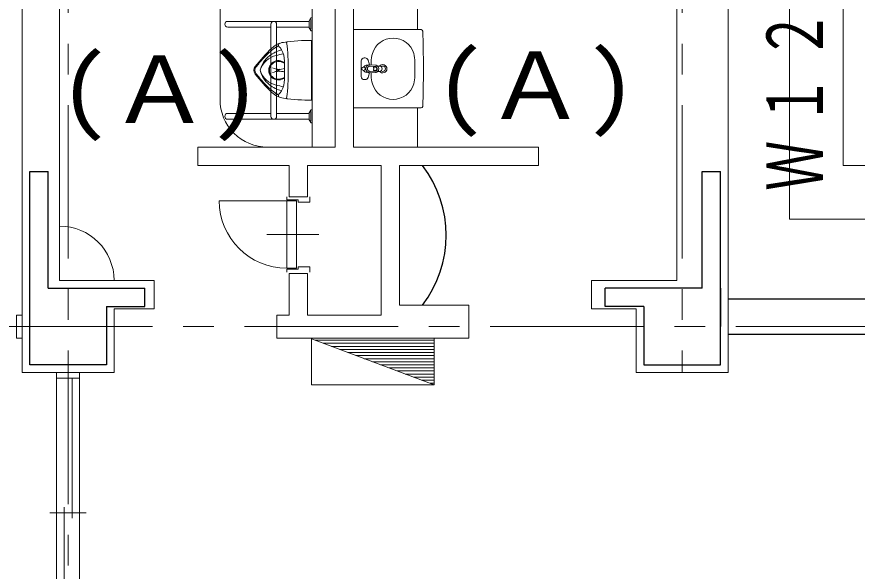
# Model space of a CAD drawing. Units: millimetres at full size, sheet at 1:200; details may follow other scales. Extents: x -55340 to 55340, y -38040 to 38040.
# Drawn here: x -36308 to -30833, y 23740 to 27352 of the extents above; entities that cross this region are included whole.
import ezdxf
from ezdxf.enums import TextEntityAlignment as Align

# ---------------------------------------------------------------- set-up
doc = ezdxf.new("R2010")
doc.units = ezdxf.units.MM
doc.header["$LTSCALE"] = 200
doc.linetypes.add('CHAIN1', pattern=[8, 5, -1, 1, -1])
for name, color, linetype, lineweight in [('0-0_補助線', 4, 'Continuous', 9), ('0-1_通り芯', 3, 'Continuous', 18), ('0-2_躯体', 3, 'Continuous', 18), ('0-5_建具(ｻｯｼ)', 3, 'Continuous', 18), ('0-B_文字', 2, 'Continuous', 9), ('2-2_躯体', 2, 'Continuous', 25), ('2-D_予備', 2, 'Continuous', 25), ('3-A_寸法', 2, 'Continuous', 25)]:
    doc.layers.add(name, color=color, linetype=linetype, lineweight=lineweight)
doc.layers.add('2-3_外壁', color=2, linetype='Continuous')
doc.styles.add('ＭＳ ゴシック', font='')
doc.styles.get('ＭＳ ゴシック').set_extended_font_data('MS Gothic')

msp = doc.modelspace()

# ---------------------------------------------------------------- linework, layer by layer
at = {"layer": '0-0_補助線'}
for p, q in [((-30923.6, 26383.7), (-30923.6, 32383.7)), ((-31273.6, 26033.7), (-31273.6, 32033.7)), ((-34383.5, 26503.7), (-34383.5, 29103.7)), ((-34983.6, 28793.7), (-34983.6, 26813.7)), ((-33697.5, 27268.7), (-33697.5, 27508.7)), ((-34933.6, 27322.7), (-34403.6, 27322.7)), ((-34403.6, 27325.6), (-34403.6, 27281.7)), ((-34403.3, 27326.6), (-34392.9, 27344.7)), ((-34392.1, 27335.6), (-34392.1, 27271.7)), ((-34383.5, 27346.2), (-34390.3, 27346.2)), ((-34933.6, 27284.7), (-34652.6, 27284.7)), ((-34652.6, 27303.7), (-34652.6, 26703.7)), ((-34614.6, 27303.7), (-34614.6, 26703.7)), ((-34614.6, 27284.7), (-34403.6, 27284.7)), ((-34403.3, 27280.7), (-34392.9, 27262.7)), ((-33673.2, 27268.7), (-34113.6, 27268.7)), ((-34383.5, 27261.2), (-34390.3, 27261.2)), ((-34387.6, 26808.7), (-34387.6, 27198.7)), ((-34563.6, 27049.5), (-34580.5, 27056.9)), ((-34563.6, 27055.1), (-34578.9, 27061.7)), ((-34563.6, 26943.7), (-34563.6, 27063.4)), ((-34063.6, 26962.7), (-34063.6, 27064.7)), ((-34043.6, 27084.7), (-34038.4, 27084.7)), ((-33998.4, 27058.3), (-33998.5, 27039.2)), ((-34596.5, 27010.7), (-34610.6, 26996.6)), ((-34596.5, 26996.6), (-34610.6, 27010.7)), ((-34020.9, 27036.2), (-34026.7, 27036.2)), ((-33971.2, 27037.6), (-34006.8, 27039.6)), ((-33972.3, 27029.1), (-34006.2, 27030.7)), ((-33972.7, 26998.2), (-34006.2, 26996.7)), ((-33983.2, 27020.4), (-33983.4, 27021.2)), ((-33983.4, 27006.1), (-33983.2, 27007)), ((-33970.5, 27024.6), (-33980.4, 27025.1)), ((-33970.8, 27002.7), (-33980.4, 27002.3)), ((-33972.7, 26998.2), (-33972.3, 26998.2)), ((-33970.8, 27002.7), (-33970.5, 27002.8)), ((-33969.6, 27037.5), (-33970.4, 27037.6)), ((-33968.6, 27028.3), (-33969.5, 27028.6)), ((-33966.6, 27036.9), (-33967.4, 27037.1)), ((-33956.6, 27031), (-33944.3, 27030.7)), ((-33956.6, 26996.4), (-33944.3, 26996.7)), ((-33658.6, 27023.9), (-33658.6, 27003.5)), ((-34563.6, 26957.8), (-34580.5, 26950.5)), ((-34563.6, 26952.2), (-34578.9, 26945.7)), ((-34043.6, 26942.7), (-34038.4, 26942.7)), ((-34026.7, 26991.2), (-34020.9, 26991.2)), ((-33970.4, 26989.8), (-34006.8, 26987.7)), ((-33998.5, 26988.2), (-33998.4, 26969.1)), ((-34933.6, 26722.7), (-34652.6, 26722.7)), ((-34614.6, 26722.7), (-34403.6, 26722.7)), ((-34403.6, 26725.6), (-34403.6, 26681.7)), ((-34403.3, 26726.6), (-34392.9, 26744.7)), ((-34392.1, 26735.6), (-34392.1, 26671.7)), ((-34383.5, 26746.2), (-34390.3, 26746.2)), ((-33673.2, 26758.7), (-34113.6, 26758.7)), ((-33697.5, 26503.7), (-33697.5, 26758.7)), ((-34933.6, 26684.7), (-34403.6, 26684.7)), ((-34403.3, 26680.7), (-34392.9, 26662.7)), ((-34383.5, 26661.2), (-34390.3, 26661.2)), ((-34548.6, 26153.7), (-34988.6, 26153.7))]:
    msp.add_line(p, q, dxfattribs=at)
at = {"layer": '0-0_補助線', "color": 3, "lineweight": 18}
for p, q in [((-34113.6, 29023.7), (-34113.6, 26503.7)), ((-36273.6, 27473.7), (-36273.6, 25633.7)), ((-36028.6, 27473.7), (-36028.6, 25633.7)), ((-32008.6, 27473.7), (-32008.6, 25633.7)), ((-31673.6, 27473.7), (-31673.6, 25633.7)), ((-35128.6, 26503.7), (-34233.6, 26503.7)), ((-35128.6, 26383.7), (-35128.6, 26503.7)), ((-34113.6, 26503.7), (-32908.6, 26503.7)), ((-35128.6, 26383.7), (-34533.6, 26383.7)), ((-34533.6, 26178.7), (-34533.6, 26383.7)), ((-33933.6, 25408.7), (-33933.6, 26383.7)), ((-34548.6, 26153.7), (-34484.3, 26153.7)), ((-34548.6, 26153.7), (-34548.6, 25713.7)), ((-34484.3, 26153.7), (-34484.3, 25713.7)), ((-34679.7, 25933.7), (-34340.2, 25933.7)), ((-34548.6, 25713.7), (-34484.3, 25713.7)), ((-34548.6, 25708.7), (-34473.6, 25708.7)), ((-34548.6, 25688.7), (-34548.6, 25708.7)), ((-34533.6, 25678.7), (-34413.6, 25678.7)), ((-34533.6, 25678.7), (-34533.6, 25408.7)), ((-34473.6, 25723.7), (-34398.6, 25723.7)), ((-34473.6, 25708.7), (-34473.6, 25723.7)), ((-34413.6, 25678.7), (-34413.6, 25408.7)), ((-34398.6, 25723.7), (-34398.6, 25688.7)), ((-36273.6, 25633.7), (-36273.6, 25033.7)), ((-35673.6, 25633.7), (-36028.6, 25633.7)), ((-35413.6, 25633.7), (-36028.6, 25633.7)), ((-35413.6, 25633.7), (-35413.6, 25448.7)), ((-31673.6, 25633.7), (-31673.6, 25033.7)), ((-33813.6, 25473.7), (-33363.6, 25473.7)), ((-33363.6, 25473.7), (-33363.6, 25258.7)), ((-34613.6, 25408.7), (-34533.6, 25408.7)), ((-34413.6, 25408.7), (-33933.6, 25408.7)), ((-32563.6, 25448.7), (-32273.5, 25448.7)), ((-32273.5, 25033.7), (-32273.5, 25448.7)), ((-36308.6, 25258.7), (-36273.6, 25258.7)), ((-35673.6, 25033.7), (-36273.6, 25033.7)), ((-35898.6, 24998.7), (-35898.6, 25033.7)), ((-31673.6, 25033.7), (-32273.5, 25033.7)), ((-35947.8, 24086.2), (-35947.8, 24998.7)), ((-35999.3, 23243.7), (-35999.3, 24156.2)), ((-35855.7, 24121.2), (-36091.4, 24121.2))]:
    msp.add_line(p, q, dxfattribs=at)
at = {"layer": '0-0_補助線'}
for points in [[(-30923.6, 26383.7), (-20773.6, 26383.7), (-20773.6, 33483.7), (-10173.6, 33483.7), (-10173.6, 26883.7), (-3573.6, 26883.7), (-3573.6, 28971.6), (-23.6, 28971.6), (-23.6, 33383.7)], [(-31273.6, 26033.7), (-20423.6, 26033.7), (-20423.6, 33133.7), (-10523.6, 33133.7), (-10523.6, 26533.7), (-3223.6, 26533.7), (-3223.6, 28621.6), (326.4, 28621.6), (326.4, 33033.7)], [(-33713.7, 26969.1), (-33713.6, 27013.7), (-33713.7, 27058.3)]]:
    msp.add_lwpolyline(points, dxfattribs=at)
at = {"layer": '0-0_補助線', "color": 3, "lineweight": 18}
for points in [[(-33783.6, 29143.7), (-34233.6, 29143.7), (-34233.6, 26503.7)], [(-33813.6, 25473.7), (-33813.6, 26383.7), (-32908.6, 26383.7), (-32908.6, 26503.7)], [(-34533.6, 26178.7), (-34413.6, 26178.7), (-34413.6, 26383.7), (-33933.6, 26383.7)], [(-34548.6, 26178.7), (-34548.6, 26158.7), (-34473.6, 26158.7), (-34473.6, 26143.7), (-34398.6, 26143.7), (-34398.6, 26178.7)], [(-32563.6, 25448.7), (-32563.6, 25633.7), (-32008.6, 25633.7)], [(-36308.6, 25258.7), (-36308.6, 25408.7), (-36273.6, 25408.7)], [(-35673.6, 25033.7), (-35673.6, 25448.7), (-35413.6, 25448.7)], [(-34613.6, 25408.7), (-34613.6, 25258.7), (-33363.6, 25258.7)], [(-35898.6, 24998.7), (-36048.6, 24998.7), (-36048.6, 25033.7)]]:
    msp.add_lwpolyline(points, dxfattribs=at)
at = {"layer": '0-0_補助線'}
msp.add_circle((-34048.9, 27013.7), 11, dxfattribs=at)
for centre, radius, start, end in [((-34933.6, 27303.7), 19, 90.0006, 270), ((-34633.6, 27303.7), 19, 0, 180), ((-34401.6, 27325.6), 2, 150.1123, 180.0028), ((-34390.3, 27343.2), 3, 90, 150.1123), ((-34401.6, 27281.7), 2, 180.0057, 209.8958), ((-33673.2, 27258.7), 10, 2.2583, 90), ((-34390.3, 27264.2), 3, 209.8981, 270), ((-33856.1, 27073.7), 140, 16.0297, 163.9703), ((-39658.5, 27023.9), 6000, 0, 2.24638), ((-34549.3, 27047.3), 140, 98.2143, 133.9471), ((-34549.3, 27047.3), 128, 114.6385, 126.3603), ((-34591.6, 27168.1), 12, 109.2765, 225.5705), ((-34670, 27088.2), 100, 29.327, 45.5688), ((-34390.8, 25948.7), 1250, 89.6711, 98.2143), ((-34554.3, 27182.9), 5, 6.7781, 97.5605), ((-34545.6, 27185), 4, 97.1357, 186.894), ((-36038.6, 27003.7), 1500, 353.0738, 6.9262), ((-33813.7, 26284.1), 1200, 133.9466, 141.6615), ((-34328.8, 26747.7), 500, 126.3591, 138.0108), ((-34525.8, 26924.2), 220, 104.9687, 127.9221), ((-34833.4, 28076.9), 1000, 282.453, 285.1825), ((-34713.6, 27063.7), 150, 0, 29.3263), ((-33798.4, 27057.1), 200, 163.9703, 179.6617), ((-33913.7, 27057.1), 200, 0.3383, 16.0296), ((-33813.7, 26284.1), 1193, 138.011, 141.6615), ((-34587.6, 26963.7), 140, 102.4528, 163.3986), ((-34556.5, 26963.7), 170, 127.922, 166.3911), ((-34603.6, 27003.7), 63, 66.9967, 293.0028), ((-34603.6, 27003.7), 58, 66.52, 293.4803), ((-34043.6, 27064.7), 20, 90, 180), ((-34038.4, 27064.7), 20, 16.1056, 90), ((-34494.8, 26915.8), 500, 14.3319, 17.9885), ((-34723.6, 27003.7), 40, 141.6614, 218.3397), ((-34723.6, 27003.7), 33, 141.6618, 218.3396), ((-34587.6, 27043.7), 140, 196.6015, 257.5472), ((-34556.5, 27043.7), 170, 193.609, 232.0782), ((-34597.9, 27111.7), 102.3, 245.158, 289.6494), ((-34597.9, 26895.6), 102.3, 70.3496, 114.843), ((-34028.4, 27013.8), 22.4, 94.3105, 151.1177), ((-34028.4, 27013.5), 22.4, 208.8823, 265.6895), ((-34006.8, 27013.7), 26.7, 170.2754, 175.1456), ((-34006.7, 27013.7), 26.7, 175.1347, 179.9967), ((-34006.7, 27013.7), 26.7, 180.0033, 184.8653), ((-34006.8, 27013.7), 26.7, 184.8543, 189.7245), ((-34006.8, 27013.7), 26.7, 165.3987, 170.2688), ((-34006.8, 27013.7), 26.7, 189.7312, 194.6012), ((-34007, 27013.7), 26.5, 160.516, 165.4098), ((-34007, 27013.6), 26.5, 194.5902, 199.4839), ((-34007, 27013.7), 26.5, 155.6158, 160.5093), ((-34007, 27013.6), 26.5, 199.4907, 204.3842), ((-34007.2, 27013.8), 26.2, 150.6968, 155.627), ((-34007.2, 27013.5), 26.2, 204.3729, 209.3032), ((-34007.2, 27013.8), 26.2, 145.7599, 150.6899), ((-34007.2, 27013.5), 26.2, 209.3101, 214.2401), ((-34007.5, 27014), 25.8, 140.7956, 145.7714), ((-34007.5, 27013.3), 25.8, 214.2286, 219.2044), ((-34026.7, 27038.2), 2, 180, 270), ((-34007.5, 27014), 25.8, 135.813, 140.7885), ((-34007.5, 27013.3), 25.8, 219.2115, 224.187), ((-34007.8, 27014.3), 25.4, 130.7996, 135.8249), ((-34007.8, 27013), 25.4, 224.1751, 229.2004), ((-34007.8, 27014.3), 25.5, 125.7674, 130.7923), ((-34007.8, 27013), 25.5, 229.2077, 234.2326), ((-34006.1, 27013.7), 17.4, 170.2664, 175.141), ((-34006, 27013.7), 17.5, 175.13, 179.9967), ((-34006, 27013.7), 17.5, 180.0033, 184.87), ((-34006.1, 27013.7), 17.4, 184.859, 189.7336), ((-34006.1, 27013.7), 17.4, 165.3852, 170.2597), ((-34006.1, 27013.7), 17.4, 189.7402, 194.6147), ((-34006.2, 27013.7), 17.3, 160.4989, 165.3963), ((-34006.2, 27013.6), 17.3, 194.6037, 199.5011), ((-34008, 27014.6), 25.1, 120.707, 125.7797), ((-34008, 27012.7), 25.1, 234.2203, 239.293), ((-34006.2, 27013.7), 17.3, 155.595, 160.4922), ((-34006.2, 27013.6), 17.3, 199.5078, 204.405), ((-34006.4, 27013.8), 17.1, 150.6735, 155.6062), ((-34006.4, 27013.6), 17.1, 204.3937, 209.3265), ((-34006.4, 27013.8), 17.1, 145.7341, 150.6666), ((-34006.4, 27013.6), 17.1, 209.3334, 214.2659), ((-34008, 27014.6), 25.1, 115.6272, 120.6995), ((-34006.5, 27013.9), 16.9, 140.7689, 145.7457), ((-34006.5, 27013.4), 16.9, 214.2543, 219.2311), ((-34006.5, 27013.9), 16.9, 135.7853, 140.7618), ((-34006.5, 27013.4), 16.9, 219.2382, 224.2146), ((-34008.1, 27014.9), 24.8, 110.5278, 115.6397), ((-34006.7, 27014.1), 16.6, 130.7726, 135.7972), ((-34006.7, 27013.3), 16.6, 224.2028, 229.2274), ((-34006.7, 27014.1), 16.7, 125.7411, 130.7654), ((-34006.7, 27013.3), 16.7, 229.2346, 234.2588), ((-34008.1, 27014.9), 24.8, 105.4085, 110.5201), ((-34006.8, 27014.3), 16.4, 120.683, 125.7534), ((-34006.8, 27013.1), 16.4, 234.2466, 239.3169), ((-34006.8, 27014.3), 16.4, 115.6056, 120.6756), ((-34006.8, 27013.1), 16.4, 239.3244, 244.3944), ((-34008.2, 27015), 24.6, 100.2834, 105.4213), ((-34006.9, 27014.4), 16.2, 110.5099, 115.6181), ((-34006.9, 27012.9), 16.2, 244.3819, 249.4901), ((-34008.2, 27015), 24.6, 95.1379, 100.2756), ((-34006.9, 27014.4), 16.2, 105.3943, 110.5023), ((-34006.9, 27012.9), 16.2, 249.4977, 254.6057), ((-34006.9, 27014.5), 16.1, 100.2738, 105.4071), ((-34006.9, 27012.8), 16.1, 254.5929, 259.7262), ((-34008.2, 27015.1), 24.6, 90.9781, 95.0578), ((-34006.9, 27014.5), 16.1, 91.2991, 100.2661), ((-34006.9, 27012.8), 16.1, 259.7339, 268.7009), ((-34008.2, 27015.2), 24.5, 86.7948, 90.9739), ((-34006.9, 27014.6), 16.1, 87.441, 91.2959), ((-34006.9, 27012.7), 16.1, 268.7041, 272.559), ((-33980.5, 27022.1), 3, 87.4369, 195.8879), ((-33980.5, 27005.3), 3, 164.1885, 272.5631), ((-34025.9, 27008.7), 44.2, 14.2036, 15.2972), ((-34021.3, 27017.5), 39.5, 344.6369, 345.8622), ((-34004.5, 27014.1), 22.2, 12.0262, 14.2036), ((-34005.9, 27013.6), 23.6, 345.8622, 347.9079), ((-34001.6, 27012.7), 19.2, 347.9079, 350.424), ((-34002.6, 27014.5), 20.3, 9.6419, 12.0262), ((-34005.7, 27014), 23.4, 7.5709, 9.6419), ((-34007.2, 27013.6), 25, 350.424, 352.3632), ((-34008, 27013.7), 25.7, 3.804, 7.5709), ((-34012.6, 27014.1), 30.4, 354.4297, 356.0269), ((-34005.7, 27013.4), 23.5, 352.3632, 354.4297), ((-34007.9, 27013.7), 25.7, 358.1405, 3.804), ((-34005.2, 27013.6), 22.9, 356.0269, 358.1405), ((-33974.3, 27006.4), 22.8, 83.836, 85.016), ((-33973.9, 27017.7), 19.5, 274.8848, 276.2632), ((-33973, 27018.4), 10.8, 81.3353, 83.836), ((-33973.1, 27009.9), 11.7, 276.2632, 278.5655), ((-33972.9, 27018.9), 10.2, 78.6976, 81.3353), ((-33972.8, 27007.8), 9.53, 278.5655, 281.4016), ((-33973.2, 27010.7), 27.1, 84.0197, 85.6447), ((-33973.1, 27017.8), 11.4, 76.3214, 78.6976), ((-33973.3, 27010.6), 12.4, 281.4016, 283.5794), ((-33972.8, 27006.7), 18, 81.4124, 82.5374), ((-33973.2, 27009.9), 11.7, 283.5794, 285.8982), ((-33971.8, 27022.1), 6.84, 70.2596, 78.204), ((-33972.4, 27018), 15.4, 277.3686, 278.6816), ((-33971.4, 27016.1), 8.5, 79.0316, 81.4124), ((-33971.5, 27011.9), 9.23, 278.6816, 280.8743), ((-33973.8, 27012.2), 14.2, 285.8982, 289.7429), ((-33971.3, 27016.5), 8.08, 76.5201, 79.0316), ((-33971.2, 27010.2), 7.52, 280.8743, 283.5739), ((-33971, 27024.4), 13.1, 80.5819, 83.9282), ((-33971.5, 27015.7), 8.96, 74.2531, 76.5201), ((-33971.7, 27012.4), 9.77, 283.5739, 285.6528), ((-33970.7, 27018.2), 6.3, 69.0232, 75.4898), ((-33971.6, 27011.9), 9.17, 285.6528, 287.8682), ((-33973.3, 27010.7), 12.5, 289.7429, 300.7234), ((-33973.8, 27007.4), 30.4, 79.1318, 80.5819), ((-33972.1, 27013.7), 11.1, 287.8682, 291.549), ((-33971.3, 27020.8), 7.97, 59.5978, 69.9329), ((-33978.4, 26998), 27.9, 67.5636, 69.0232), ((-33970.7, 27023.9), 13.6, 75.8952, 79.1318), ((-33971.7, 27012.5), 9.81, 291.549, 306.1769), ((-33970.8, 27016.5), 7.98, 54.6962, 67.5636), ((-33980.6, 27005.1), 26.2, 55.3568, 59.5978), ((-33974.3, 27012.4), 14.5, 300.7234, 308.4251), ((-33971.4, 27019.2), 18.4, 70.1018, 74.9158), ((-33972.8, 27013.7), 11.4, 345.9724, 54.6962), ((-33972.3, 27013.4), 10.9, 306.1769, 317.5582), ((-33971, 27018.9), 9.42, 43.3781, 55.3568), ((-33973.7, 27011.6), 13.5, 308.4251, 316.8075), ((-33973.5, 27013.3), 24.6, 62.9053, 70.1018), ((-33972.3, 27011.4), 21.7, 289.3001, 305.7039), ((-33972.1, 27013.2), 10.6, 317.5582, 331.4892), ((-33976.6, 27013.6), 17.1, 348.0668, 43.3781), ((-33975.5, 27013.3), 15.9, 316.8075, 324.02), ((-33973.1, 27013.8), 11.8, 331.4892, 345.9724), ((-33974.5, 27012.6), 14.7, 324.02, 331.9367), ((-33972.2, 27015.9), 21.6, 44.2703, 62.9053), ((-33976.8, 27013.8), 17.4, 331.9367, 338.7164), ((-33975.5, 27013.3), 16, 338.7164, 348.0668), ((-33973.6, 27013.2), 23.9, 305.7039, 318.8542), ((-33974.5, 27013.7), 24.8, 352.4789, 44.077), ((-33973.2, 27012.8), 23.3, 318.8542, 334.4745), ((-33975.2, 27013.8), 25.6, 334.4745, 352.4789), ((-33923.6, 27013.7), 27, 219.0271, 140.9729), ((-33944.7, 27013.7), 17, 271.4444, 88.5556), ((-33923.6, 27013.7), 17.5, 231.1744, 128.8256), ((-39658.5, 27003.5), 6000, 357.75365, 0), ((-33813.7, 27723.2), 1200, 218.3386, 226.0536), ((-33813.7, 27723.2), 1193, 218.3386, 221.9892), ((-34713.6, 26943.7), 150, 330.6747, 0), ((-34043.6, 26962.7), 20, 180, 270), ((-34038.4, 26962.7), 20, 270, 343.8943), ((-34026.7, 26989.2), 2, 90, 180), ((-34008, 27012.7), 25.1, 239.3005, 244.3728), ((-34494.8, 27111.5), 500, 342.0114, 345.668), ((-34008.1, 27012.5), 24.8, 244.3602, 249.4722), ((-34008.1, 27012.5), 24.8, 249.4798, 254.5915), ((-34008.2, 27012.3), 24.6, 254.5787, 259.7166), ((-34008.2, 27012.3), 24.6, 259.7244, 264.8621), ((-34008.2, 27012.3), 24.6, 264.9422, 269.0219), ((-34008.2, 27012.2), 24.5, 269.026, 273.2052), ((-33798.4, 26970.2), 200, 180.3383, 196.0297), ((-33973.6, 27023.8), 34.1, 275.3822, 276.6699), ((-33972, 27010.1), 20.4, 276.6699, 278.8201), ((-33971.4, 27006.4), 16.6, 278.8201, 281.4663), ((-33972.4, 27011.2), 21.6, 281.4663, 283.5067), ((-33972.1, 27010), 20.2, 283.5067, 285.6823), ((-33973.2, 27014), 24.4, 285.6823, 289.3001), ((-33913.7, 26970.2), 200, 343.9703, 359.6617), ((-34328.8, 27259.6), 500, 221.9895, 233.6414), ((-34525.8, 27083.1), 220, 232.0779, 255.0316), ((-34833.4, 25930.5), 1000, 74.8175, 77.547), ((-33856.1, 26953.7), 140, 196.0297, 343.9703), ((-34549.3, 26960), 140, 226.0534, 261.7856), ((-34549.3, 26960), 128, 233.641, 245.3617), ((-34591.6, 26839.2), 12, 134.4328, 250.7361), ((-34670, 26919.2), 100, 314.432, 330.675), ((-34675.4, 26811.9), 308.2, 179.6643, 270.336), ((-34390.8, 28058.6), 1250, 261.7857, 270.3289), ((-34554.3, 26824.4), 5, 262.45, 353.1081), ((-34545.6, 26822.3), 4, 173.0633, 262.8625), ((-34933.6, 26703.7), 19, 90.0006, 270), ((-34401.6, 26725.6), 2, 150.1172, 180.0057), ((-34390.3, 26743.2), 3, 90, 150.1123), ((-33673.2, 26768.7), 10, 270, 357.7588), ((-34633.6, 26703.7), 19, 180, 0), ((-34401.6, 26681.7), 2, 180, 209.8952), ((-34390.3, 26664.2), 3, 209.8944, 270), ((-34548.6, 26153.7), 440, 180, 270)]:
    msp.add_arc(centre, radius, start, end, dxfattribs=at)
at = {"layer": '0-0_補助線', "color": 3, "lineweight": 18}
msp.add_arc((-36028.6, 25633.7), 355, 0, 90, dxfattribs=at)
at = {"layer": '0-1_通り芯', "color": 4, "linetype": 'CHAIN1', "lineweight": 9}
for p, q in [((-35973.6, 34777.1), (-35973.6, 9872.4)), ((-31973.6, 34777.1), (-31973.6, 25033.7)), ((-19423.6, 25333.7), (-48307.7, 25333.7))]:
    msp.add_line(p, q, dxfattribs=at)
at = {"layer": '0-2_躯体'}
for p, q in [((-34388.6, 24953.9), (-34388.6, 25258.7)), ((-34388.5, 25253.8), (-33588.6, 24953.9)), ((-33588.6, 25244.6), (-34363.9, 25244.6)), ((-33588.6, 24953.9), (-33588.6, 25258.7)), ((-33588.6, 25224.6), (-34310.6, 25224.6)), ((-33588.6, 25204.6), (-34257.2, 25204.6)), ((-33588.6, 25184.6), (-34203.9, 25184.6)), ((-33588.6, 25164.6), (-34150.6, 25164.6)), ((-33588.6, 25144.6), (-34097.2, 25144.6)), ((-33588.6, 25124.6), (-34043.9, 25124.6)), ((-33588.6, 25104.6), (-33990.6, 25104.6)), ((-33588.6, 25084.6), (-33937.2, 25084.6)), ((-33588.6, 25064.6), (-33881.7, 25064.6)), ((-33588.6, 25044.6), (-33829.4, 25044.6)), ((-33588.6, 25024.6), (-33777.3, 25024.6)), ((-33588.6, 25004.6), (-33723.9, 25004.6)), ((-33588.6, 24984.6), (-33670.6, 24984.6)), ((-33588.6, 24953.9), (-34388.6, 24953.9)), ((-33588.6, 24964.6), (-33617.3, 24964.6))]:
    msp.add_line(p, q, dxfattribs=at)
at = {"layer": '0-2_躯体', "color": 6, "lineweight": 25}
msp.add_arc((-34262.4, 25928.7), 752.1, 322.7743, 37.2257, dxfattribs=at)
at = {"layer": '0-5_建具(ｻｯｼ)', "color": 4, "lineweight": 9}
for p, q in [((-36048.6, 23243.7), (-36048.6, 24998.7)), ((-35898.6, 24998.7), (-35898.6, 23243.7))]:
    msp.add_line(p, q, dxfattribs=at)
at = {"layer": '2-2_躯体'}
for p, q in [((-36223.6, 26343.7), (-36103.6, 26343.7)), ((-36223.6, 25583.7), (-36223.6, 26343.7)), ((-36103.6, 25583.7), (-36103.6, 26343.7)), ((-31843.6, 26343.7), (-31723.6, 26343.7)), ((-31843.6, 25583.7), (-31843.6, 26343.7)), ((-36223.6, 25083.7), (-36223.6, 25583.7)), ((-36103.6, 25583.7), (-35723.6, 25583.7)), ((-35723.6, 25583.7), (-35473.6, 25583.7)), ((-32223.6, 25583.7), (-32473.6, 25583.7)), ((-32473.6, 25463.7), (-32473.6, 25583.7)), ((-31843.6, 25583.7), (-32223.6, 25583.7)), ((-35723.6, 25463.7), (-35723.6, 25083.7)), ((-32223.6, 25463.7), (-32473.6, 25463.7)), ((-35723.6, 25083.7), (-36223.6, 25083.7))]:
    msp.add_line(p, q, dxfattribs=at)
for points in [[(-32223.6, 25463.7), (-32223.6, 25083.7), (-31723.6, 25083.7), (-31723.6, 25583.7), (-31723.6, 26343.7)], [(-35723.6, 25463.7), (-35473.6, 25463.7), (-35473.6, 25583.7)]]:
    msp.add_lwpolyline(points, dxfattribs=at)
at = {"layer": '2-D_予備'}
msp.add_line((-31723.6, 25583.7), (-31723.6, 25333.7), dxfattribs=at)
at = {"layer": '3-A_寸法'}
for p, q in [((-31673.6, 25513.7), (-28273.6, 25513.7)), ((-31673.6, 25283.7), (-28273.6, 25283.7))]:
    msp.add_line(p, q, dxfattribs=at)

# ---------------------------------------------------------------- texts
at = {"layer": '0-B_文字', "style": 'ＭＳ ゴシック', "width": 1.1}
for p in [(-33585.5, 26554.5), (-36034.2, 26527.3)]:
    msp.add_text('(Ａ)', height=439.9, dxfattribs=at).set_placement(p, align=Align.BOTTOM_LEFT)
at = {"layer": '2-3_外壁', "insert": (-31056.1, 26219.2), "char_height": 366.6, "attachment_point": 7, "rotation": 90, "style": 'ＭＳ ゴシック'}
msp.add_mtext('\\T1.31;\\W0.65;Ｗ１２', dxfattribs=at)

doc.saveas('drawing.dxf')
